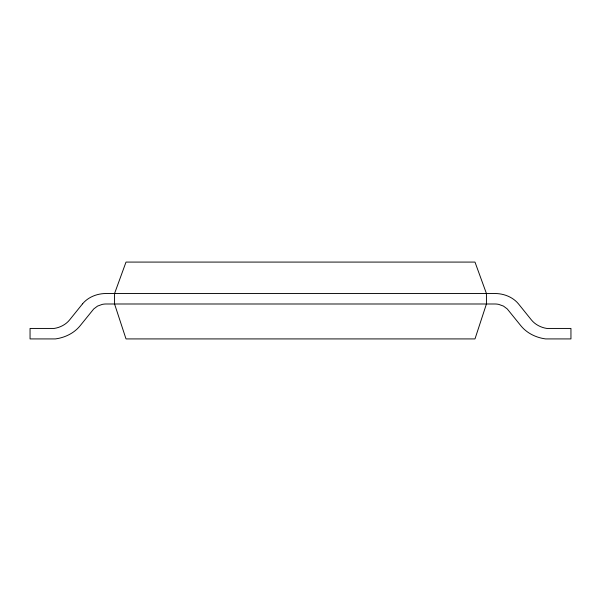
<?xml version="1.0" encoding="UTF-8"?>
<svg xmlns="http://www.w3.org/2000/svg" width="601" height="601" viewBox="0 0 601 601"><rect width="100%" height="100%" fill="white"/><g stroke="black" fill="none" stroke-linecap="round" stroke-linejoin="round"><path stroke-width="0.9" d="M486.434 303.993L474.985 338.919L126.015 338.919L114.566 303.993L114.566 293.513L126.015 262.081L474.985 262.081L486.434 293.513L486.434 303.993M82.57 303.821L69.663 319.845C65.87 324.585 60.123 327.515 54.173 328.439L30.05 328.439L30.05 338.919L55.405 338.919C64.825 337.664 74.043 333.262 80.098 325.795L93.741 308.944L97.55 306.082L102.275 304.384A18.931 18.931 0 0 1 106.114 303.993L494.886 303.993A18.931 18.931 0 0 1 498.725 304.384L503.45 306.082L507.259 308.944L520.902 325.795C526.957 333.262 536.175 337.664 545.595 338.919L570.95 338.919L570.95 328.439L546.827 328.439C540.877 327.515 535.13 324.585 531.337 319.845L518.43 303.821C512.796 297.014 503.848 293.573 495.149 293.513L105.851 293.513C97.152 293.573 88.204 297.014 82.57 303.821"/></g></svg>
